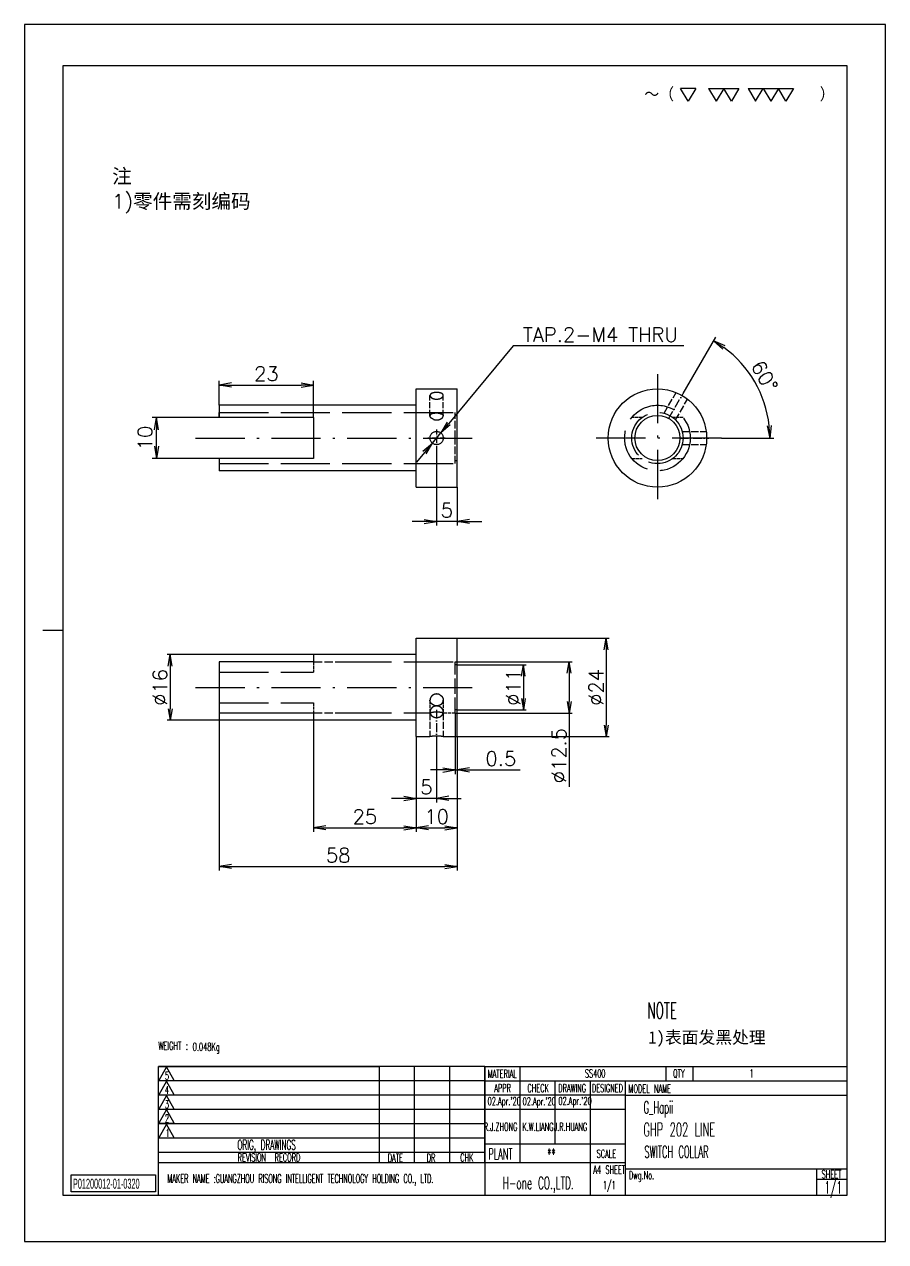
# Model space of a CAD drawing. Header units: millimetres. Extents: x 7914 to 16415, y -883 to 305.
# Drawn here: x 16205 to 16415, y -882.1 to -585.1 of the extents above; entities that cross this region are included whole.
import ezdxf
from ezdxf.enums import TextEntityAlignment as Align

# ---------------------------------------------------------------- set-up
doc = ezdxf.new("R2010")
doc.units = ezdxf.units.MM
for name, pattern in [('CENTER-HOKUTO', [23, 20, -1, 1, -1]), ('DASHDOT', [18.5, 12, -3, 0.5, -3]), ('DASHED', [15, 12, -3]), ('HIDDEN-HOKUTO', [3.8, 2.5, -1.3])]:
    doc.linetypes.add(name, pattern=pattern)
for name, color, linetype in [('6', 2, 'Continuous'), ('title_frame', 7, 'Continuous'), ('word_dim', 253, 'Continuous')]:
    doc.layers.add(name, color=color, linetype=linetype)
for name, color, linetype, lineweight in [('AM_7', 2, 'CENTER-HOKUTO', 30), ('AM_HID', 1, 'HIDDEN-HOKUTO', 25), ('AM_VIS', 7, 'Continuous', 30)]:
    doc.layers.add(name, color=color, linetype=linetype, lineweight=lineweight)
doc.styles.add('MX_NOTE_STANDARD', font='txt.shx', dxfattribs={"bigfont": 'bigfont.shx'})
doc.styles.get("Standard").update_dxf_attribs({"font": 'romans.shx', "bigfont": 'bigfont.shx'})
doc.dimstyles.new('HKT 1-1', dxfattribs={"dimtxt": 3.5, "dimasz": 3, "dimexe": 1, "dimexo": 0, "dimgap": 1, "dimtad": 3, "dimdsep": 46, "dimtxsty": 'Standard', "dimblk1": 'OPEN', "dimblk2": 'OPEN', "dimsah": 1, "dimcen": 0, "dimclrd": 256, "dimclre": 256, "dimclrt": 3, "dimazin": 2, "dimtfac": 1, "dimtmove": 0, "dimatfit": 3, "dimldrblk": 'OPEN', "dimfxl": 0, "dimtolj": 1, "dimlwd": 25, "dimlwe": 25, "dimarcsym": 0})
doc.dimstyles.new('HKT 1-1$3', dxfattribs={"dimtxt": 3.5, "dimasz": 3, "dimexe": 1, "dimexo": 0, "dimgap": 1, "dimtad": 3, "dimtoh": 1, "dimdsep": 46, "dimtxsty": 'Standard', "dimblk1": 'OPEN', "dimblk2": 'OPEN', "dimsah": 1, "dimcen": 0, "dimclrd": 256, "dimclre": 256, "dimclrt": 3, "dimazin": 2, "dimtfac": 1, "dimtmove": 0, "dimatfit": 3, "dimldrblk": 'OPEN', "dimfxl": 0, "dimtolj": 1, "dimlwd": 25, "dimlwe": 25, "dimarcsym": 0})

# ---------------------------------------------------------------- blocks, each defined once
blk = doc.blocks.new('\\M+18E64\\M+18FE3\\M+182B0\\M+18B4C\\M+18D86\\M+18169\\M+197CE\\M+1816A')
at = {"layer": '6', "color": 3}
for p, q in [((5.64, -0.64), (4.7, 0.92)), ((6.58, 0.92), (4.7, 0.92)), ((6.58, 0.92), (5.64, -0.64)), ((8.19, 0.92), (11.96, 0.92)), ((8.19, 0.92), (9.14, -0.64)), ((10.08, 0.92), (9.14, -0.64)), ((11.02, -0.64), (10.08, 0.92)), ((11.96, 0.92), (11.02, -0.64)), ((13.09, 0.92), (14.98, 0.92)), ((13.09, 0.92), (14.04, -0.64)), ((14.04, -0.64), (14.98, 0.92)), ((14.98, 0.92), (18.74, 0.92)), ((14.98, 0.92), (15.92, -0.64)), ((16.86, 0.92), (15.92, -0.64)), ((17.8, -0.64), (16.86, 0.92)), ((18.74, 0.92), (17.8, -0.64))]:
    blk.add_line(p, q, dxfattribs=at)
at = {"color": 3}
blk.add_text('\\M+18160\\M+18169\\M+18140             \\M+1816A', height=1.68, dxfattribs=at).set_placement((0.19, -0.66))
blk = doc.blocks.new('_Open')
at = {"color": 0, "lineweight": -2}
for p, q in [((-1, 0.167), (0, 0)), ((-1, -0.167), (0, 0)), ((0, 0), (-1, 0))]:
    blk.add_line(p, q, dxfattribs=at)
blk = doc.blocks.new('*D304')
at = {"layer": 'DEFPOINTS', "color": 0, "ltscale": 2}
for p in [(16237.16, -681.04), (16252.48, -681.04), (16252.48, -691.04)]:
    blk.add_point(p, dxfattribs=at)
at = {"layer": 'word_dim', "lineweight": 25, "ltscale": 2}
for p, q in [((16252.48, -681.04), (16236.16, -681.04)), ((16237.16, -688.04), (16237.16, -684.04)), ((16252.48, -691.04), (16236.16, -691.04))]:
    blk.add_line(p, q, dxfattribs=at)
at = {"layer": 'word_dim', "lineweight": 25, "ltscale": 2, "xscale": 3, "yscale": 3, "zscale": 3}
for p, rotation in [((16237.16, -681.04), 90), ((16237.16, -691.04), 270)]:
    blk.add_blockref('_Open', p, dxfattribs=dict(at, rotation=rotation))
at = {"layer": 'word_dim', "color": 3, "ltscale": 2, "insert": (16234.41, -686.04), "char_height": 3.5, "attachment_point": 5, "rotation": 90}
blk.add_mtext('\\A1;10', dxfattribs=at)
blk = doc.blocks.new('*D305')
at = {"layer": 'DEFPOINTS', "color": 0, "ltscale": 2}
for p in [(16275.48, -673.11), (16252.48, -678.04), (16275.48, -681.04)]:
    blk.add_point(p, dxfattribs=at)
at = {"layer": 'word_dim', "lineweight": 25, "ltscale": 2}
for p, q in [((16252.48, -678.04), (16252.48, -672.11)), ((16255.48, -673.11), (16272.48, -673.11)), ((16275.48, -681.04), (16275.48, -672.11))]:
    blk.add_line(p, q, dxfattribs=at)
at = {"layer": 'word_dim', "lineweight": 25, "ltscale": 2, "xscale": 3, "yscale": 3, "zscale": 3, "rotation": 180}
blk.add_blockref('_Open', (16252.48, -673.11), dxfattribs=at)
at = {"layer": 'word_dim', "lineweight": 25, "ltscale": 2, "xscale": 3, "yscale": 3, "zscale": 3}
blk.add_blockref('_Open', (16275.48, -673.11), dxfattribs=at)
at = {"layer": 'word_dim', "color": 3, "ltscale": 2, "insert": (16263.98, -670.36), "char_height": 3.5, "attachment_point": 5}
blk.add_mtext('\\A1;23', dxfattribs=at)
blk = doc.blocks.new('*D306')
at = {"layer": 'DEFPOINTS', "color": 0, "ltscale": 2}
for p in [(16305.48, -688.15), (16310.48, -698.04), (16305.48, -706.4)]:
    blk.add_point(p, dxfattribs=at)
at = {"layer": 'word_dim', "lineweight": 25, "ltscale": 2}
for p, q in [((16305.48, -688.15), (16305.48, -707.4)), ((16310.48, -698.04), (16310.48, -707.4)), ((16302.48, -706.4), (16299.48, -706.4)), ((16310.48, -706.4), (16305.48, -706.4)), ((16313.48, -706.4), (16316.48, -706.4))]:
    blk.add_line(p, q, dxfattribs=at)
at = {"layer": 'word_dim', "lineweight": 25, "ltscale": 2, "xscale": 3, "yscale": 3, "zscale": 3}
blk.add_blockref('_Open', (16305.48, -706.4), dxfattribs=at)
at = {"layer": 'word_dim', "lineweight": 25, "ltscale": 2, "xscale": 3, "yscale": 3, "zscale": 3, "rotation": 180}
blk.add_blockref('_Open', (16310.48, -706.4), dxfattribs=at)
at = {"layer": 'word_dim', "color": 3, "ltscale": 2, "insert": (16307.98, -703.65), "char_height": 3.5, "attachment_point": 5}
blk.add_mtext('\\A1;5', dxfattribs=at)
blk = doc.blocks.new('*D307')
at = {"layer": 'DEFPOINTS', "color": 0, "ltscale": 2}
for p in [(16306.51, -684.79), (16304.44, -687.29)]:
    blk.add_point(p, dxfattribs=at)
at = {"layer": 'word_dim', "lineweight": 25, "ltscale": 2}
for p, q in [((16324.12, -663.57), (16308.43, -682.48)), ((16365.72, -663.57), (16324.12, -663.57)), ((16304.44, -687.29), (16306.51, -684.79)), ((16302.53, -689.59), (16300.61, -691.9))]:
    blk.add_line(p, q, dxfattribs=at)
at = {"layer": 'word_dim', "lineweight": 25, "ltscale": 2, "xscale": 3, "yscale": 3, "zscale": 3}
for p, rotation in [((16306.51, -684.79), 230.3130372418511), ((16304.44, -687.29), 50.31303724185107)]:
    blk.add_blockref('_Open', p, dxfattribs=dict(at, rotation=rotation))
at = {"layer": 'word_dim', "color": 3, "ltscale": 2, "insert": (16345.42, -660.82), "char_height": 3.5, "attachment_point": 5}
blk.add_mtext('\\A1;TAP{\\Fromans,bigfont|c134;.2-}M{\\Fromans,bigfont|c134;4} THRU', dxfattribs=at)
blk = doc.blocks.new('*D308')
at = {"layer": 'DEFPOINTS', "color": 0, "ltscale": 2}
for p in [(16365.57, -675.21), (16385.07, -676.67), (16362.04, -681.32), (16343.72, -686.04), (16374.92, -686.04)]:
    blk.add_point(p, dxfattribs=at)
at = {"layer": 'word_dim', "lineweight": 25, "ltscale": 2}
for p, q in [((16365.57, -675.21), (16373.52, -661.44)), ((16374.92, -686.04), (16387.72, -686.04))]:
    blk.add_line(p, q, dxfattribs=at)
blk.add_arc((16359.32, -686.04), 27.4, 6.2758, 53.7242, dxfattribs=at)
at = {"layer": 'word_dim', "lineweight": 25, "ltscale": 2, "xscale": 3, "yscale": 3, "zscale": 3}
for p, rotation in [((16373.02, -662.31), 146.8621121451838), ((16386.72, -686.04), 273.1378913697323)]:
    blk.add_blockref('_Open', p, dxfattribs=dict(at, rotation=rotation))
at = {"layer": 'word_dim', "color": 3, "ltscale": 2, "insert": (16385.43, -670.96), "char_height": 3.5, "attachment_point": 5, "rotation": 300}
blk.add_mtext('\\A1;60°', dxfattribs=at)
blk = doc.blocks.new('*D309')
at = {"layer": 'DEFPOINTS', "color": 0, "ltscale": 2}
for p in [(16310.48, -734.88), (16310.48, -758.88), (16346.83, -758.88)]:
    blk.add_point(p, dxfattribs=at)
at = {"layer": 'word_dim', "lineweight": 25, "ltscale": 2}
for p, q in [((16310.48, -734.88), (16347.53, -734.88)), ((16346.83, -737.68), (16346.83, -756.08)), ((16310.48, -758.88), (16347.53, -758.88))]:
    blk.add_line(p, q, dxfattribs=at)
at = {"layer": 'word_dim', "lineweight": 25, "ltscale": 2, "xscale": 2.8, "yscale": 2.8, "zscale": 2.8}
for p, rotation in [((16346.83, -734.88), 90), ((16346.83, -758.88), 270)]:
    blk.add_blockref('_Open', p, dxfattribs=dict(at, rotation=rotation))
at = {"layer": 'word_dim', "color": 3, "ltscale": 2, "insert": (16344.38, -746.88), "char_height": 3.5, "attachment_point": 5, "rotation": 90}
blk.add_mtext('\\A1;%%c24', dxfattribs=at)
blk = doc.blocks.new('*D310')
at = {"layer": 'DEFPOINTS', "color": 0, "ltscale": 2}
for p in [(16310.48, -741.38), (16310.48, -752.38), (16326.62, -752.38)]:
    blk.add_point(p, dxfattribs=at)
at = {"layer": 'word_dim', "lineweight": 25, "ltscale": 2}
for p, q in [((16310.48, -741.38), (16327.32, -741.38)), ((16326.62, -744.18), (16326.62, -749.58)), ((16310.48, -752.38), (16327.32, -752.38))]:
    blk.add_line(p, q, dxfattribs=at)
at = {"layer": 'word_dim', "lineweight": 25, "ltscale": 2, "xscale": 2.8, "yscale": 2.8, "zscale": 2.8}
for p, rotation in [((16326.62, -741.38), 90), ((16326.62, -752.38), 270)]:
    blk.add_blockref('_Open', p, dxfattribs=dict(at, rotation=rotation))
at = {"layer": 'word_dim', "color": 3, "ltscale": 2, "insert": (16324.17, -746.88), "char_height": 3.5, "attachment_point": 5, "rotation": 90}
blk.add_mtext('\\A1;%%c11', dxfattribs=at)
blk = doc.blocks.new('*D311')
at = {"layer": 'DEFPOINTS', "color": 0, "ltscale": 2}
for p in [(16309.98, -740.63), (16309.98, -753.13), (16337.8, -753.13)]:
    blk.add_point(p, dxfattribs=at)
at = {"layer": 'word_dim', "lineweight": 25, "ltscale": 2}
for p, q in [((16309.98, -740.63), (16338.49, -740.63)), ((16337.8, -743.43), (16337.8, -750.33)), ((16309.98, -753.13), (16338.49, -753.13)), ((16337.8, -753.13), (16337.8, -771.16))]:
    blk.add_line(p, q, dxfattribs=at)
at = {"layer": 'word_dim', "lineweight": 25, "ltscale": 2, "xscale": 2.8, "yscale": 2.8, "zscale": 2.8}
for p, rotation in [((16337.8, -740.63), 90), ((16337.8, -753.13), 270)]:
    blk.add_blockref('_Open', p, dxfattribs=dict(at, rotation=rotation))
at = {"layer": 'word_dim', "color": 3, "ltscale": 2, "insert": (16335.35, -763.54), "char_height": 3.5, "attachment_point": 5, "rotation": 90}
blk.add_mtext('\\A1;%%c12.5', dxfattribs=at)
blk = doc.blocks.new('*D312')
at = {"layer": 'DEFPOINTS', "color": 0, "ltscale": 2}
for p in [(16309.98, -753.13), (16310.48, -758.88), (16310.48, -767.03)]:
    blk.add_point(p, dxfattribs=at)
at = {"layer": 'word_dim', "lineweight": 25, "ltscale": 2}
for p, q in [((16309.98, -753.13), (16309.98, -768.03)), ((16310.48, -758.88), (16310.48, -768.03)), ((16306.98, -767.03), (16303.98, -767.03)), ((16309.98, -767.03), (16310.48, -767.03)), ((16313.48, -767.03), (16325.81, -767.03))]:
    blk.add_line(p, q, dxfattribs=at)
at = {"layer": 'word_dim', "lineweight": 25, "ltscale": 2, "xscale": 3, "yscale": 3, "zscale": 3}
blk.add_blockref('_Open', (16309.98, -767.03), dxfattribs=at)
at = {"layer": 'word_dim', "lineweight": 25, "ltscale": 2, "xscale": 3, "yscale": 3, "zscale": 3, "rotation": 180}
blk.add_blockref('_Open', (16310.48, -767.03), dxfattribs=at)
at = {"layer": 'word_dim', "color": 3, "ltscale": 2, "insert": (16321.14, -764.28), "char_height": 3.5, "attachment_point": 5}
blk.add_mtext('\\A1;0.5', dxfattribs=at)
blk = doc.blocks.new('*D313')
at = {"layer": 'DEFPOINTS', "color": 0, "ltscale": 2}
for p in [(16300.48, -758.88), (16305.48, -759.47), (16300.48, -773.96)]:
    blk.add_point(p, dxfattribs=at)
at = {"layer": 'word_dim', "lineweight": 25, "ltscale": 2}
for p, q in [((16300.48, -758.88), (16300.48, -774.96)), ((16305.48, -759.47), (16305.48, -774.96)), ((16297.48, -773.96), (16294.48, -773.96)), ((16305.48, -773.96), (16300.48, -773.96)), ((16308.48, -773.96), (16311.48, -773.96))]:
    blk.add_line(p, q, dxfattribs=at)
at = {"layer": 'word_dim', "lineweight": 25, "ltscale": 2, "xscale": 3, "yscale": 3, "zscale": 3}
blk.add_blockref('_Open', (16300.48, -773.96), dxfattribs=at)
at = {"layer": 'word_dim', "lineweight": 25, "ltscale": 2, "xscale": 3, "yscale": 3, "zscale": 3, "rotation": 180}
blk.add_blockref('_Open', (16305.48, -773.96), dxfattribs=at)
at = {"layer": 'word_dim', "color": 3, "ltscale": 2, "insert": (16302.98, -771.21), "char_height": 3.5, "attachment_point": 5}
blk.add_mtext('\\A1;5', dxfattribs=at)
blk = doc.blocks.new('*D314')
at = {"layer": 'DEFPOINTS', "color": 0, "ltscale": 2}
for p in [(16300.48, -758.88), (16310.48, -758.88), (16310.48, -781.15)]:
    blk.add_point(p, dxfattribs=at)
at = {"layer": 'word_dim', "lineweight": 25, "ltscale": 2}
for p, q in [((16300.48, -758.88), (16300.48, -782.15)), ((16310.48, -758.88), (16310.48, -782.15)), ((16303.48, -781.15), (16307.48, -781.15))]:
    blk.add_line(p, q, dxfattribs=at)
at = {"layer": 'word_dim', "lineweight": 25, "ltscale": 2, "xscale": 3, "yscale": 3, "zscale": 3, "rotation": 180}
blk.add_blockref('_Open', (16300.48, -781.15), dxfattribs=at)
at = {"layer": 'word_dim', "lineweight": 25, "ltscale": 2, "xscale": 3, "yscale": 3, "zscale": 3}
blk.add_blockref('_Open', (16310.48, -781.15), dxfattribs=at)
at = {"layer": 'word_dim', "color": 3, "ltscale": 2, "insert": (16305.48, -778.4), "char_height": 3.5, "attachment_point": 5}
blk.add_mtext('\\A1;10', dxfattribs=at)
blk = doc.blocks.new('*D315')
at = {"layer": 'DEFPOINTS', "color": 0, "ltscale": 2}
for p in [(16275.48, -754.88), (16300.48, -758.88), (16300.48, -781.15)]:
    blk.add_point(p, dxfattribs=at)
at = {"layer": 'word_dim', "lineweight": 25, "ltscale": 2}
for p, q in [((16275.48, -754.88), (16275.48, -782.15)), ((16300.48, -758.88), (16300.48, -782.15)), ((16278.48, -781.15), (16297.48, -781.15))]:
    blk.add_line(p, q, dxfattribs=at)
at = {"layer": 'word_dim', "lineweight": 25, "ltscale": 2, "xscale": 3, "yscale": 3, "zscale": 3, "rotation": 180}
blk.add_blockref('_Open', (16275.48, -781.15), dxfattribs=at)
at = {"layer": 'word_dim', "lineweight": 25, "ltscale": 2, "xscale": 3, "yscale": 3, "zscale": 3}
blk.add_blockref('_Open', (16300.48, -781.15), dxfattribs=at)
at = {"layer": 'word_dim', "color": 3, "ltscale": 2, "insert": (16287.98, -778.4), "char_height": 3.5, "attachment_point": 5}
blk.add_mtext('\\A1;25', dxfattribs=at)
blk = doc.blocks.new('*D316')
at = {"layer": 'DEFPOINTS', "color": 0, "ltscale": 2}
for p in [(16252.48, -753.12), (16310.48, -758.88), (16310.48, -790.57)]:
    blk.add_point(p, dxfattribs=at)
at = {"layer": 'word_dim', "lineweight": 25, "ltscale": 2}
for p, q in [((16252.48, -753.12), (16252.48, -791.57)), ((16310.48, -758.88), (16310.48, -791.57)), ((16255.48, -790.57), (16307.48, -790.57))]:
    blk.add_line(p, q, dxfattribs=at)
at = {"layer": 'word_dim', "lineweight": 25, "ltscale": 2, "xscale": 3, "yscale": 3, "zscale": 3, "rotation": 180}
blk.add_blockref('_Open', (16252.48, -790.57), dxfattribs=at)
at = {"layer": 'word_dim', "lineweight": 25, "ltscale": 2, "xscale": 3, "yscale": 3, "zscale": 3}
blk.add_blockref('_Open', (16310.48, -790.57), dxfattribs=at)
at = {"layer": 'word_dim', "color": 3, "ltscale": 2, "insert": (16281.48, -787.82), "char_height": 3.5, "attachment_point": 5}
blk.add_mtext('\\A1;58', dxfattribs=at)
blk = doc.blocks.new('*D317')
at = {"layer": 'DEFPOINTS', "color": 0, "ltscale": 2}
for p in [(16275.48, -738.88), (16240.5, -754.88), (16275.48, -754.88)]:
    blk.add_point(p, dxfattribs=at)
at = {"layer": 'word_dim', "lineweight": 25, "ltscale": 2}
for p, q in [((16275.48, -738.88), (16239.8, -738.88)), ((16240.5, -741.68), (16240.5, -752.08)), ((16275.48, -754.88), (16239.8, -754.88))]:
    blk.add_line(p, q, dxfattribs=at)
at = {"layer": 'word_dim', "lineweight": 25, "ltscale": 2, "xscale": 2.8, "yscale": 2.8, "zscale": 2.8}
for p, rotation in [((16240.5, -738.88), 90), ((16240.5, -754.88), 270)]:
    blk.add_blockref('_Open', p, dxfattribs=dict(at, rotation=rotation))
at = {"layer": 'word_dim', "color": 3, "ltscale": 2, "insert": (16238.05, -746.88), "char_height": 3.5, "attachment_point": 5, "rotation": 90}
blk.add_mtext('\\A1;%%c16', dxfattribs=at)

msp = doc.modelspace()

# ---------------------------------------------------------------- linework, layer by layer
at = {"linetype": 'Continuous'}
msp.add_line((16351.558, -846.36), (16405.458, -846.36), dxfattribs=at)
at = {"layer": 'AM_7', "linetype": 'DASHDOT'}
for p, q in [((16359.317, -670.438), (16359.317, -701.638)), ((16246.677, -686.038), (16316.277, -686.038)), ((16374.917, -686.038), (16343.717, -686.038)), ((16246.677, -746.878), (16316.277, -746.878))]:
    msp.add_line(p, q, dxfattribs=at)
at = {"layer": 'AM_7', "linetype": 'DASHDOT', "ltscale": 0.176385}
for p, q in [((16362.041, -681.32), (16365.569, -675.21)), ((16364.765, -686.038), (16371.821, -686.038))]:
    msp.add_line(p, q, dxfattribs=at)
at = {"layer": 'AM_7', "linetype": 'DASHDOT', "ltscale": 0.105365}
for p, q in [((16307.585, -686.038), (16303.37, -686.038)), ((16305.477, -683.93), (16305.477, -688.145))]:
    msp.add_line(p, q, dxfattribs=at)
at = {"layer": 'AM_7', "linetype": 'DASHDOT', "ltscale": 0.178893}
msp.add_line((16305.477, -752.318), (16305.477, -759.474), dxfattribs=at)
at = {"layer": 'AM_HID', "linetype": 'DASHED', "ltscale": 0.124491}
for p, q in [((16303.856, -680.625), (16303.856, -675.645)), ((16307.098, -680.625), (16307.098, -675.645))]:
    msp.add_line(p, q, dxfattribs=at)
at = {"layer": 'AM_HID', "linetype": 'DASHED', "ltscale": 0.146346}
msp.add_line((16360.931, -680), (16363.858, -674.93), dxfattribs=at)
at = {"layer": 'AM_HID', "linetype": 'DASHED', "ltscale": 0.146347}
for p, q in [((16363.739, -681.621), (16366.666, -676.551)), ((16365.353, -684.417), (16371.207, -684.417)), ((16365.353, -687.659), (16371.207, -687.659))]:
    msp.add_line(p, q, dxfattribs=at)
at = {"layer": 'AM_HID', "linetype": 'DASHED'}
for p, q in [((16252.477, -679.788), (16282.477, -679.788)), ((16282.477, -679.788), (16309.977, -679.788)), ((16252.477, -692.288), (16309.977, -692.288)), ((16275.477, -740.633), (16252.477, -740.633)), ((16282.477, -740.628), (16309.977, -740.628)), ((16252.477, -743.128), (16275.477, -743.128)), ((16252.477, -743.128), (16275.477, -743.128)), ((16252.477, -750.628), (16275.477, -750.628)), ((16252.477, -750.628), (16275.477, -750.628)), ((16282.477, -753.128), (16303.856, -753.128))]:
    msp.add_line(p, q, dxfattribs=at)
at = {"layer": 'AM_HID', "linetype": 'DASHED', "ltscale": 0.15625}
for p, q in [((16309.977, -686.038), (16309.977, -679.788)), ((16309.977, -692.288), (16309.977, -686.038))]:
    msp.add_line(p, q, dxfattribs=at)
at = {"layer": 'AM_HID', "linetype": 'DASHED', "ltscale": 0.0125}
for p, q in [((16309.977, -680.538), (16310.477, -680.538)), ((16309.977, -691.538), (16310.477, -691.538)), ((16310.477, -741.378), (16309.977, -741.378)), ((16310.477, -752.378), (16309.977, -752.378))]:
    msp.add_line(p, q, dxfattribs=at)
at = {"layer": 'AM_HID', "linetype": 'DASHED', "ltscale": 0.062375}
for p, q in [((16355.567, -681.038), (16353.072, -681.038)), ((16365.562, -681.038), (16363.067, -681.038)), ((16353.072, -691.038), (16355.567, -691.038)), ((16363.067, -691.038), (16365.562, -691.038)), ((16275.477, -740.633), (16275.477, -743.128)), ((16275.477, -750.628), (16275.477, -753.123))]:
    msp.add_line(p, q, dxfattribs=at)
at = {"layer": 'AM_HID', "linetype": 'DASHED', "ltscale": 0.175}
for p, q in [((16275.477, -740.628), (16282.477, -740.628)), ((16275.477, -753.128), (16282.477, -753.128))]:
    msp.add_line(p, q, dxfattribs=at)
at = {"layer": 'AM_HID', "linetype": 'DASHED', "ltscale": 0.3125}
msp.add_line((16309.977, -753.128), (16309.977, -740.628), dxfattribs=at)
at = {"layer": 'AM_HID', "linetype": 'DASHED', "ltscale": 0.071875}
for p, q in [((16303.856, -750.003), (16303.856, -752.878)), ((16307.098, -750.003), (16307.098, -752.878))]:
    msp.add_line(p, q, dxfattribs=at)
at = {"layer": 'AM_HID', "linetype": 'DASHED', "ltscale": 0.14375}
for p, q in [((16303.856, -753.128), (16303.856, -758.878)), ((16307.098, -753.128), (16307.098, -758.878))]:
    msp.add_line(p, q, dxfattribs=at)
at = {"layer": 'AM_HID', "linetype": 'DASHED', "ltscale": 0.071975}
msp.add_line((16307.098, -753.128), (16309.977, -753.128), dxfattribs=at)
at = {"layer": 'AM_HID', "linetype": 'DASHED'}
for centre, radius in [((16359.317, -686.038), 8), ((16359.317, -686.038), 6.25), ((16305.477, -686.038), 1.621)]:
    msp.add_circle(centre, radius, dxfattribs=at)
for centre, radius, start, end in [((16305.573, -759.695), 6.788, 97.38568, 104.64683), ((16305.479, -759.178), 6.263, 82.89061, 105.01768), ((16305.475, -759.178), 6.263, 74.98232, 97.10939), ((16305.382, -759.695), 6.788, 75.35317, 82.61432), ((16305.496, -770.972), 12.204, 93.89373, 96.6056), ((16305.474, -770.74), 11.972, 86.26382, 88.54924), ((16305.464, -770.902), 12.135, 84.50403, 86.26584)]:
    msp.add_arc(centre, radius, start, end, dxfattribs=at)
for points, knots in [([(16306.254, -675.007), (16306.015, -674.956), (16305.753, -674.927), (16305.484, -674.918), (16304.958, -674.94), (16304.484, -675.046), (16304.271, -675.121), (16304.025, -675.266), (16303.897, -675.453), (16303.87, -675.515), (16303.856, -675.58), (16303.856, -675.645)], [0, 0, 0, 0, 0, 0, 2.3767685, 2.3767685, 2.3767685, 4.6626699, 4.6626699, 4.6626699, 5.6908897, 5.6908897, 5.6908897, 5.6908897, 5.6908897, 5.6908897]), ([(16303.856, -675.645), (16303.856, -675.734), (16303.881, -675.825), (16303.929, -675.916), (16304.07, -676.095), (16304.286, -676.25), (16304.413, -676.321), (16304.552, -676.381), (16304.7, -676.43)], [0, 0, 0, 0, 0, 0, 1.3452363, 1.3452363, 1.3452363, 2.7879598, 2.7879598, 2.7879598, 2.7879598, 2.7879598, 2.7879598]), ([(16304.7, -676.43), (16304.939, -676.509), (16305.201, -676.558), (16305.472, -676.572), (16306.002, -676.532), (16306.476, -676.366), (16306.686, -676.256), (16306.93, -676.064), (16307.058, -675.848), (16307.085, -675.78), (16307.098, -675.712), (16307.098, -675.645)], [0, 0, 0, 0, 0, 0, 2.3850246, 2.3850246, 2.3850246, 4.6978305, 4.6978305, 4.6978305, 5.7341209, 5.7341209, 5.7341209, 5.7341209, 5.7341209, 5.7341209]), ([(16307.098, -675.645), (16307.098, -675.558), (16307.075, -675.473), (16307.027, -675.393), (16306.884, -675.244), (16306.667, -675.129), (16306.54, -675.079), (16306.401, -675.039), (16306.254, -675.007)], [0, 0, 0, 0, 0, 0, 1.3334533, 1.3334533, 1.3334533, 2.7530209, 2.7530209, 2.7530209, 2.7530209, 2.7530209, 2.7530209]), ([(16306.254, -680.056), (16305.953, -680.007), (16305.617, -679.99), (16305.28, -679.989), (16304.719, -680.026), (16304.262, -680.152), (16304.1, -680.222), (16303.943, -680.345), (16303.873, -680.5), (16303.862, -680.541), (16303.856, -680.582), (16303.856, -680.625)], [0, 0, 0, 0, 0, 0, 2.9861481, 2.9861481, 2.9861481, 5.0374249, 5.0374249, 5.0374249, 5.7087759, 5.7087759, 5.7087759, 5.7087759, 5.7087759, 5.7087759]), ([(16306.254, -680.056), (16306.458, -680.089), (16306.646, -680.136), (16306.811, -680.2), (16306.988, -680.32), (16307.074, -680.477), (16307.09, -680.524), (16307.098, -680.574), (16307.098, -680.625)], [0, 0, 0, 0, 0, 0, 1.9665584, 1.9665584, 1.9665584, 2.7450088, 2.7450088, 2.7450088, 2.7450088, 2.7450088, 2.7450088]), ([(16304.7, -681.478), (16304.494, -681.4), (16304.307, -681.295), (16304.144, -681.172), (16303.968, -680.982), (16303.881, -680.786), (16303.865, -680.731), (16303.856, -680.677), (16303.856, -680.625)], [0, 0, 0, 0, 0, 0, 2.0218675, 2.0218675, 2.0218675, 2.8139921, 2.8139921, 2.8139921, 2.8139921, 2.8139921, 2.8139921]), ([(16304.7, -681.478), (16304.939, -681.57), (16305.203, -681.629), (16305.476, -681.646), (16306.011, -681.595), (16306.483, -681.4), (16306.69, -681.273), (16306.931, -681.06), (16307.058, -680.832), (16307.085, -680.761), (16307.098, -680.692), (16307.098, -680.625)], [0, 0, 0, 0, 0, 0, 2.4051669, 2.4051669, 2.4051669, 4.7407244, 4.7407244, 4.7407244, 5.7841565, 5.7841565, 5.7841565, 5.7841565, 5.7841565, 5.7841565]), ([(16306.254, -748.689), (16306.077, -748.593), (16305.884, -748.524), (16305.682, -748.485), (16305.273, -748.473), (16304.88, -748.586), (16304.694, -748.672), (16304.357, -748.894), (16304.102, -749.199), (16304, -749.366), (16303.906, -749.598), (16303.866, -749.836), (16303.859, -749.892), (16303.856, -749.947), (16303.856, -750.003)], [0, 0, 0, 0, 0, 0, 1.8178636, 1.8178636, 1.8178636, 3.6352769, 3.6352769, 3.6352769, 5.4311134, 5.4311134, 5.4311134, 5.980249, 5.980249, 5.980249, 5.980249, 5.980249, 5.980249]), ([(16304.7, -751.153), (16304.52, -751.079), (16304.354, -750.983), (16304.209, -750.863), (16304.012, -750.631), (16303.901, -750.355), (16303.871, -750.241), (16303.856, -750.122), (16303.856, -750.003)], [0, 0, 0, 0, 0, 0, 1.774684, 1.774684, 1.774684, 2.9336358, 2.9336358, 2.9336358, 2.9336358, 2.9336358, 2.9336358]), ([(16304.7, -751.153), (16304.938, -751.25), (16305.202, -751.308), (16305.477, -751.324), (16306.015, -751.276), (16306.489, -751.069), (16306.696, -750.927), (16306.935, -750.661), (16307.058, -750.338), (16307.085, -750.229), (16307.098, -750.116), (16307.098, -750.003)], [0, 0, 0, 0, 0, 0, 2.4045616, 2.4045616, 2.4045616, 4.76859, 4.76859, 4.76859, 5.8977761, 5.8977761, 5.8977761, 5.8977761, 5.8977761, 5.8977761]), ([(16306.254, -748.689), (16306.436, -748.786), (16306.602, -748.911), (16306.746, -749.059), (16306.941, -749.332), (16307.053, -749.636), (16307.083, -749.758), (16307.098, -749.881), (16307.098, -750.003)], [0, 0, 0, 0, 0, 0, 1.8181494, 1.8181494, 1.8181494, 2.9961376, 2.9961376, 2.9961376, 2.9961376, 2.9961376, 2.9961376]), ([(16306.254, -751.604), (16306.077, -751.514), (16305.885, -751.449), (16305.684, -751.413), (16305.278, -751.401), (16304.886, -751.505), (16304.699, -751.584), (16304.36, -751.793), (16304.103, -752.087), (16304, -752.249), (16303.906, -752.477), (16303.866, -752.711), (16303.859, -752.767), (16303.856, -752.822), (16303.856, -752.878)], [0, 0, 0, 0, 0, 0, 1.8043751, 1.8043751, 1.8043751, 3.6101012, 3.6101012, 3.6101012, 5.3892178, 5.3892178, 5.3892178, 5.9363529, 5.9363529, 5.9363529, 5.9363529, 5.9363529, 5.9363529]), ([(16303.856, -752.878), (16303.856, -753.029), (16303.88, -753.178), (16303.927, -753.323), (16304.066, -753.595), (16304.284, -753.82), (16304.41, -753.919), (16304.55, -754.001), (16304.7, -754.067)], [0, 0, 0, 0, 0, 0, 1.4597251, 1.4597251, 1.4597251, 2.9385014, 2.9385014, 2.9385014, 2.9385014, 2.9385014, 2.9385014]), ([(16304.7, -754.067), (16304.938, -754.172), (16305.2, -754.234), (16305.474, -754.253), (16306.011, -754.202), (16306.486, -753.979), (16306.693, -753.827), (16306.934, -753.548), (16307.058, -753.217), (16307.085, -753.105), (16307.098, -752.992), (16307.098, -752.878)], [0, 0, 0, 0, 0, 0, 2.3970132, 2.3970132, 2.3970132, 4.7647152, 4.7647152, 4.7647152, 5.893943, 5.893943, 5.893943, 5.893943, 5.893943, 5.893943]), ([(16307.098, -752.878), (16307.098, -752.695), (16307.064, -752.51), (16306.996, -752.332), (16306.831, -752.052), (16306.595, -751.822), (16306.49, -751.738), (16306.375, -751.665), (16306.254, -751.604)], [0, 0, 0, 0, 0, 0, 1.7682818, 1.7682818, 1.7682818, 2.9713004, 2.9713004, 2.9713004, 2.9713004, 2.9713004, 2.9713004])]:
    msp.add_open_spline(points, degree=5, knots=knots, dxfattribs=at)
at = {"layer": 'AM_VIS', "ltscale": 0.25}
for p, q in [((16300.477, -674.038), (16310.477, -674.038)), ((16300.477, -698.038), (16310.477, -698.038)), ((16300.477, -734.878), (16310.477, -734.878))]:
    msp.add_line(p, q, dxfattribs=at)
at = {"layer": 'AM_VIS', "ltscale": 0.3}
for p, q in [((16300.477, -686.038), (16300.477, -674.038)), ((16310.477, -686.038), (16310.477, -674.038)), ((16300.477, -698.038), (16300.477, -686.038)), ((16310.477, -698.038), (16310.477, -686.038)), ((16300.477, -746.878), (16300.477, -734.878)), ((16310.477, -746.878), (16310.477, -734.878)), ((16300.477, -758.878), (16300.477, -746.878)), ((16310.477, -758.878), (16310.477, -746.878))]:
    msp.add_line(p, q, dxfattribs=at)
at = {"layer": 'AM_VIS', "ltscale": 0.075}
for p, q in [((16252.477, -678.038), (16252.477, -681.038)), ((16252.477, -691.038), (16252.477, -694.038))]:
    msp.add_line(p, q, dxfattribs=at)
at = {"layer": 'AM_VIS'}
for p, q in [((16282.477, -678.038), (16252.477, -678.038)), ((16275.477, -681.038), (16252.477, -681.038)), ((16275.477, -691.038), (16252.477, -691.038)), ((16282.477, -694.038), (16252.477, -694.038)), ((16275.477, -740.633), (16252.477, -740.633)), ((16252.477, -753.123), (16275.477, -753.123)), ((16252.477, -753.123), (16275.477, -753.123))]:
    msp.add_line(p, q, dxfattribs=at)
at = {"layer": 'AM_VIS', "ltscale": 0.03125}
msp.add_line((16252.477, -681.038), (16252.477, -679.788), dxfattribs=at)
at = {"layer": 'AM_VIS', "ltscale": 0.45}
for p, q in [((16300.477, -678.038), (16282.477, -678.038)), ((16300.477, -694.038), (16282.477, -694.038)), ((16300.477, -738.878), (16282.477, -738.878)), ((16300.477, -754.878), (16282.477, -754.878))]:
    msp.add_line(p, q, dxfattribs=at)
at = {"layer": 'AM_VIS', "ltscale": 0.125}
for p, q in [((16275.477, -681.038), (16275.477, -686.038)), ((16275.477, -686.038), (16275.477, -691.038))]:
    msp.add_line(p, q, dxfattribs=at)
at = {"layer": 'AM_VIS', "ltscale": 0.043875}
for p, q in [((16275.477, -738.878), (16275.477, -740.633)), ((16275.477, -753.123), (16275.477, -754.878))]:
    msp.add_line(p, q, dxfattribs=at)
at = {"layer": 'AM_VIS', "ltscale": 0.175}
for p, q in [((16282.477, -738.878), (16275.477, -738.878)), ((16282.477, -754.878), (16275.477, -754.878))]:
    msp.add_line(p, q, dxfattribs=at)
at = {"layer": 'AM_VIS', "ltscale": 0.31225}
msp.add_line((16252.477, -740.633), (16252.477, -753.123), dxfattribs=at)
at = {"layer": 'AM_VIS', "ltscale": 0.000105307}
msp.add_line((16275.477, -740.632), (16275.477, -740.628), dxfattribs=at)
at = {"layer": 'AM_VIS', "ltscale": 0.084475}
for p, q in [((16300.477, -758.878), (16303.856, -758.878)), ((16307.098, -758.878), (16310.477, -758.878))]:
    msp.add_line(p, q, dxfattribs=at)
at = {"layer": 'AM_VIS', "ltscale": 0.005945}
msp.add_line((16304.092, -758.848), (16303.856, -758.878), dxfattribs=at)
at = {"layer": 'AM_VIS'}
for radius in [12, 5.5]:
    msp.add_circle((16359.317, -686.038), radius, dxfattribs=at)
for centre, radius, start, end in [((16305.522, -771.254), 12.488, 93.77302, 97.6649), ((16305.478, -770.681), 11.913, 88.55847, 93.90008), ((16305.475, -770.816), 12.049, 82.2549, 93.68525), ((16305.434, -771.196), 12.43, 82.30325, 84.49328)]:
    msp.add_arc(centre, radius, start, end, dxfattribs=at)
at = {"layer": 'title_frame'}
for p, q in [((16214.458, -595.11), (16405.458, -595.11)), ((16214.458, -870.86), (16214.458, -595.11)), ((16219.458, -595.11), (16405.458, -595.11)), ((16405.458, -595.11), (16405.458, -870.86)), ((16214.458, -732.985), (16209.458, -732.985)), ((16237.633, -870.86), (16237.633, -839.36)), ((16237.633, -839.36), (16291.533, -839.36)), ((16317.258, -839.36), (16237.633, -839.36)), ((16239.613, -839.483), (16237.733, -842.805)), ((16241.493, -842.805), (16239.613, -839.483)), ((16291.533, -862.86), (16291.533, -839.36)), ((16300.108, -862.86), (16300.108, -839.36)), ((16300.108, -862.86), (16300.108, -839.36)), ((16308.683, -862.86), (16308.683, -839.36)), ((16308.683, -862.86), (16308.683, -839.36)), ((16317.258, -839.36), (16317.258, -842.86)), ((16317.258, -862.86), (16317.258, -839.36)), ((16317.258, -839.36), (16317.258, -870.86)), ((16317.258, -839.36), (16317.258, -870.86)), ((16317.258, -839.36), (16405.458, -839.36)), ((16325.833, -862.86), (16325.833, -839.36)), ((16361.358, -839.36), (16361.358, -842.86)), ((16367.93, -839.36), (16367.93, -842.86)), ((16291.533, -842.86), (16237.633, -842.86)), ((16317.258, -842.86), (16237.633, -842.86)), ((16237.733, -842.805), (16241.493, -842.805)), ((16239.613, -842.96), (16237.733, -846.282)), ((16241.493, -846.282), (16239.613, -842.96)), ((16317.258, -842.86), (16405.458, -842.86)), ((16334.408, -858.263), (16334.408, -842.86)), ((16342.983, -870.86), (16342.983, -842.86)), ((16351.558, -870.86), (16351.558, -842.86)), ((16291.533, -846.36), (16237.633, -846.36)), ((16317.258, -846.36), (16237.633, -846.36)), ((16237.733, -846.282), (16241.493, -846.282)), ((16351.558, -846.36), (16317.258, -846.36)), ((16239.613, -846.49), (16237.733, -849.812)), ((16241.493, -849.812), (16239.613, -846.49)), ((16291.533, -849.86), (16237.633, -849.86)), ((16317.258, -849.86), (16237.633, -849.86)), ((16237.733, -849.812), (16241.493, -849.812)), ((16239.613, -849.903), (16237.733, -853.225)), ((16241.493, -853.225), (16239.613, -849.903)), ((16351.558, -849.86), (16317.258, -849.86)), ((16291.533, -853.36), (16237.633, -853.36)), ((16317.258, -853.36), (16237.633, -853.36)), ((16237.733, -853.225), (16241.493, -853.225)), ((16239.613, -853.433), (16237.733, -856.755)), ((16241.493, -856.755), (16239.613, -853.433)), ((16291.533, -856.86), (16237.633, -856.86)), ((16317.258, -856.86), (16237.633, -856.86)), ((16237.733, -856.755), (16241.493, -856.755)), ((16317.258, -858.263), (16351.558, -858.263)), ((16291.533, -860.36), (16237.633, -860.36)), ((16317.258, -860.36), (16237.633, -860.36)), ((16317.258, -862.86), (16237.633, -862.86)), ((16351.558, -862.86), (16317.258, -862.86)), ((16216.401, -865.788), (16236.929, -865.788)), ((16216.401, -869.988), (16216.401, -865.788)), ((16236.929, -865.788), (16236.929, -869.988)), ((16351.558, -864.36), (16405.458, -864.36)), ((16398.108, -864.36), (16398.108, -870.86)), ((16398.108, -866.86), (16405.458, -866.86)), ((16236.929, -869.988), (16216.401, -869.988)), ((16405.458, -870.86), (16214.458, -870.86)), ((16405.458, -870.86), (16351.558, -870.86))]:
    msp.add_line(p, q, dxfattribs=at)
at = {"layer": 'title_frame', "color": 4}
msp.add_lwpolyline([(16204.958, -882.11), (16414.958, -882.11), (16414.958, -585.11), (16204.958, -585.11)], close=True, dxfattribs=at)

# ---------------------------------------------------------------- block references
at = {"layer": 'title_frame', "xscale": 1.959999999999127, "yscale": 1.959999999999127, "zscale": 1.96}
msp.add_blockref('\\M+18E64\\M+18FE3\\M+182B0\\M+18B4C\\M+18D86\\M+18169\\M+197CE\\M+1816A', (16355.749, -602.575), dxfattribs=at)

# ---------------------------------------------------------------- texts
at = {"ltscale": 2, "char_height": 3.5, "attachment_point": 1}
for s, insert, width in [('{\\fSimSun|b0|i0|c134|p2;\\C3;注}', (16226.364, -620.386), 10.36469), ('{\\Fromans,bigfont|c134;\\C3;1)\\fSimSun|b0|i0|c134|p2;零件需刻编码}', (16226.364, -626.517), 96.90613)]:
    msp.add_mtext(s, dxfattribs=dict(at, insert=insert, width=width))
at = {"linetype": 'Continuous', "insert": (16355.935, -849.839), "char_height": 3, "width": 50.9, "attachment_point": 4}
msp.add_mtext('{\\W0.5;\\C3;G_Hapii }', dxfattribs=at)
at = {"layer": 'title_frame', "color": 3, "style": 'MX_NOTE_STANDARD'}
for s, height, width, p in [('NOTE', 3.92, 0.545, (16356.852, -827.683)), ('WEIGHT : ', 2, 0.5341, (16237.657, -835.333)), ('0.048Kg', 2, 0.5341, (16245.999, -835.566)), ('MATERIAL', 1.9728, 0.5341, (16317.93, -842.147)), ('SS400', 1.9728, 0.5341, (16341.631, -842.061)), ('QTY', 1.9728, 0.5341, (16363.131, -842.061)), ('1', 1.973, 0.5341, (16381.759, -842.061)), ('5', 1.918, 0.5341, (16239.218, -842.58)), ('4', 1.918, 0.5341, (16239.218, -846.057)), ('APPR', 1.9728, 0.5341, (16319.526, -845.618)), ('CHECK', 1.9728, 0.5341, (16327.622, -845.618)), ('DRAWING', 1.9728, 0.5341, (16335.141, -845.618)), ('DESIGNED', 1.9728, 0.5341, (16343.333, -845.618)), ('MODEL NAME', 1.9728, 0.5341, (16352.261, -845.769)), ('3', 1.918, 0.5341, (16239.218, -849.586)), ("02.Apr.'20", 1.9, 0.5341, (16317.905, -848.784)), ("02.Apr.'20", 1.9, 0.5341, (16326.433, -848.827)), ("02.Apr.'20", 1.9, 0.5341, (16335.166, -848.718)), ('2', 1.918, 0.5341, (16239.218, -853)), ('1', 1.918, 0.5341, (16239.414, -856.529)), ('GHP 202 LINE', 3.3, 0.5341, (16355.897, -856.409)), ('ORIG, DRAWINGS', 2.4112, 0.5341, (16256.907, -859.698)), ('REVISION  RECORD', 1.9728, 0.5341, (16256.957, -862.536)), ('DATE', 1.9728, 0.5341, (16293.57, -862.617)), ('DR', 1.9728, 0.5341, (16303.064, -862.628)), ('CHK', 1.9728, 0.5341, (16311.241, -862.594)), ('PLANT', 2.74, 0.5341, (16318.094, -862.09)), ('**', 2.74, 0.5341, (16332.451, -862.09)), ('SCALE', 1.9728, 0.5341, (16344.508, -861.641)), ('SWITCH COLLAR', 2.94, 0.5, (16356.145, -861.673)), ('A4 SHEET', 1.9728, 0.5341, (16343.687, -865.536)), ('MAKER NAME :GUANGZHOU RISONG INTELLIGENT TECHNOLOGY HOLDING CO., LTD.', 2.16, 0.5341, (16239.857, -867.793)), ('H-one CO.,LTD.', 3, 0.5341, (16321.614, -869.31)), ('1/1', 1.9728, 0.5341, (16346.039, -869.291)), ('Dwg.No.', 1.9728, 0.5341, (16352.347, -866.882)), ('SHEET', 1.9728, 0.5341, (16399.348, -866.648)), ('1/1', 3, 0.5341, (16400.065, -870.384))]:
    msp.add_text(s, height=height, dxfattribs=dict(at, width=width)).set_placement(p)
at = {"layer": 'title_frame', "color": 3, "style": 'MX_NOTE_STANDARD', "width": 0.5341}
for s, p in [('R.J.ZHONG ', (16321.59, -855.653)), ('K.W.LIANG', (16330.185, -855.675)), ('J.R.HUANG ', (16338.664, -855.671))]:
    msp.add_text(s, height=1.9728, dxfattribs=at).set_placement(p, align=Align.BOTTOM_CENTER)
at = {"layer": 'title_frame', "color": 3, "insert": (16216.815, -866.744), "char_height": 2.45, "width": 4.1107, "attachment_point": 1, "style": 'MX_NOTE_STANDARD'}
msp.add_mtext('{\\f3 of 9 Barcode|b0|i0|c0|p82;\\W0.5;P01200012-01-0320}', dxfattribs=at)
at = {"layer": 'word_dim', "ltscale": 2, "insert": (16357.072, -830.769), "char_height": 3, "width": 35.59967, "attachment_point": 1}
msp.add_mtext('{\\fSimSun|b0|i0|c134|p2;\\C3;1)表面发黑处理}', dxfattribs=at)

# ---------------------------------------------------------------- dimensions: what is measured, and where the dimension line sits
at = {"layer": 'word_dim', "ltscale": 2}
dim = msp.add_diameter_dim_2p(p1=(16304.442, -687.285), p2=(16306.513, -684.79), text='TAP{\\Fromans,bigfont|c134;.2-}M{\\Fromans,bigfont|c134;4} THRU', dimstyle='HKT 1-1$3', dxfattribs=at)
dim.commit()
dim.dimension.update_dxf_attribs({"geometry": '*D307', "text_midpoint": (16345.422, -663.569), "dimtype": 163})
dim = msp.add_angular_dim_2l(base=(16385.067, -676.666), line1=((16374.917, -686.038), (16343.717, -686.038)), line2=((16362.041, -681.32), (16365.569, -675.21)), dimstyle='HKT 1-1', dxfattribs=at)
dim.commit()
dim.dimension.update_dxf_attribs({"geometry": '*D308', "text_midpoint": (16385.43, -670.961)})
for base, p1, p2, picture, middle in [((16275.477, -673.109), (16252.477, -678.038), (16275.477, -681.038), '*D305', (16263.977, -670.359)), ((16305.477, -706.395), (16310.477, -698.038), (16305.477, -688.145), '*D306', (16307.977, -703.645)), ((16310.477, -790.565), (16252.477, -753.123), (16310.477, -758.878), '*D316', (16281.477, -787.815)), ((16310.477, -767.032), (16309.977, -753.128), (16310.477, -758.878), '*D312', (16321.144, -764.282)), ((16300.477, -781.152), (16275.477, -754.878), (16300.477, -758.878), '*D315', (16287.977, -778.402)), ((16300.477, -773.963), (16305.477, -759.474), (16300.477, -758.878), '*D313', (16302.977, -771.213)), ((16310.477, -781.152), (16300.477, -758.878), (16310.477, -758.878), '*D314', (16305.477, -778.402))]:
    dim = msp.add_linear_dim(base=base, p1=p1, p2=p2, dimstyle='HKT 1-1', dxfattribs=at)
    dim.commit()
    dim.dimension.update_dxf_attribs({"geometry": picture, "text_midpoint": middle})
dim = msp.add_linear_dim(base=(16237.157, -681.038), p1=(16252.477, -691.038), p2=(16252.477, -681.038), angle=90, dimstyle='HKT 1-1', dxfattribs=at)
dim.commit()
dim.dimension.update_dxf_attribs({"geometry": '*D304', "text_midpoint": (16234.407, -686.038)})
for base, p1, p2, picture, middle in [((16346.831, -758.878), (16310.477, -734.878), (16310.477, -758.878), '*D309', (16344.382, -746.878)), ((16240.503, -754.878), (16275.477, -738.878), (16275.477, -754.878), '*D317', (16238.053, -746.878)), ((16337.795, -753.128), (16309.977, -740.628), (16309.977, -753.128), '*D311', (16335.345, -763.544)), ((16326.618, -752.378), (16310.477, -741.378), (16310.477, -752.378), '*D310', (16324.168, -746.878))]:
    dim = msp.add_linear_dim(base=base, p1=p1, p2=p2, angle=90, text='%%c<>', dimstyle='HKT 1-1', override={"dimasz": 2.8, "dimexe": 0.69965, "dimgap": 0.69965}, dxfattribs=at)
    dim.commit()
    dim.dimension.update_dxf_attribs({"geometry": picture, "text_midpoint": middle})

doc.saveas('drawing.dxf')
